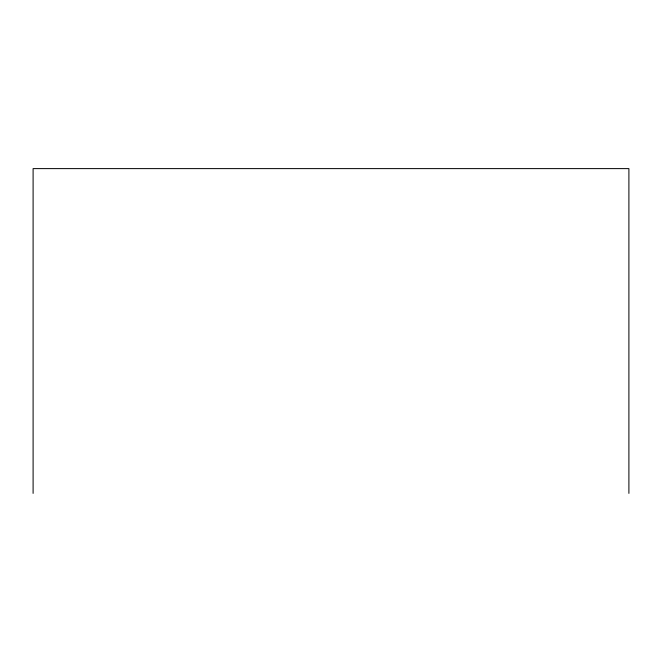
<?xml version="1.0" encoding="UTF-8"?>
<svg xmlns="http://www.w3.org/2000/svg" width="662" height="662" viewBox="0 0 662 662"><rect width="100%" height="100%" fill="white"/><g stroke="black" fill="none" stroke-linecap="round" stroke-linejoin="round"><path stroke-width="0.99" d="M628.9 493.389L628.9 168.611L33.1 168.611L33.1 493.389"/></g></svg>
